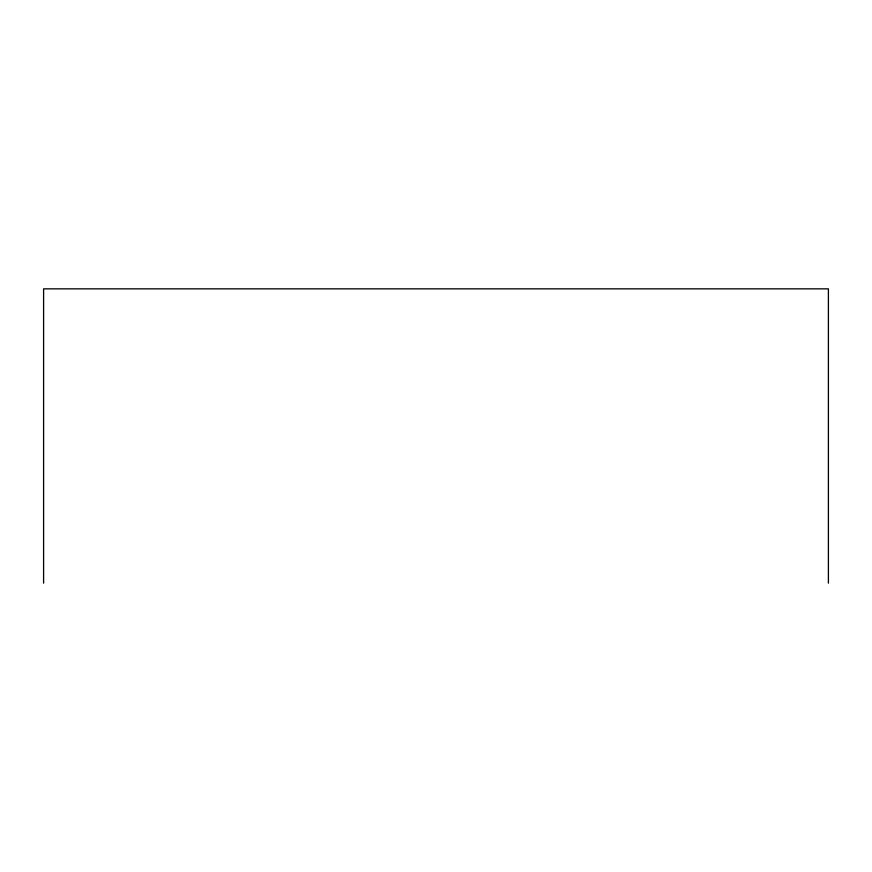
<?xml version="1.0" encoding="UTF-8"?>
<svg xmlns="http://www.w3.org/2000/svg" width="872" height="872" viewBox="0 0 872 872"><rect width="100%" height="100%" fill="white"/><g stroke="black" fill="none" stroke-linecap="round" stroke-linejoin="round"><path stroke-width="1.31" d="M828.4 583.15L828.4 288.85L43.6 288.85L43.6 583.15"/></g></svg>
